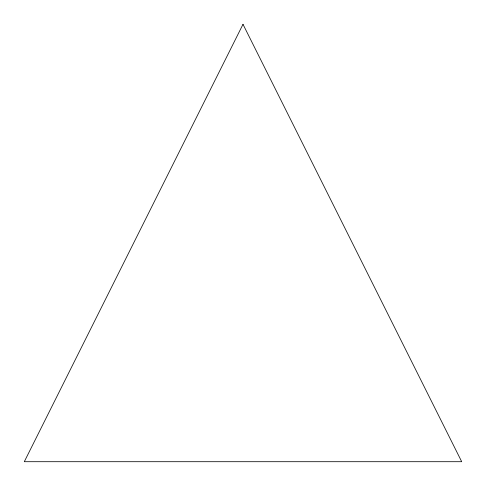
<?xml version="1.0" encoding="UTF-8"?>
<svg xmlns="http://www.w3.org/2000/svg" width="486" height="486" viewBox="0 0 486 486"><rect width="100%" height="100%" fill="white"/><g stroke="black" fill="none" stroke-linecap="round" stroke-linejoin="round"><path stroke-width="0.73" d="M243 24.3L24.3 461.7L461.7 461.7L243 24.3"/></g></svg>
